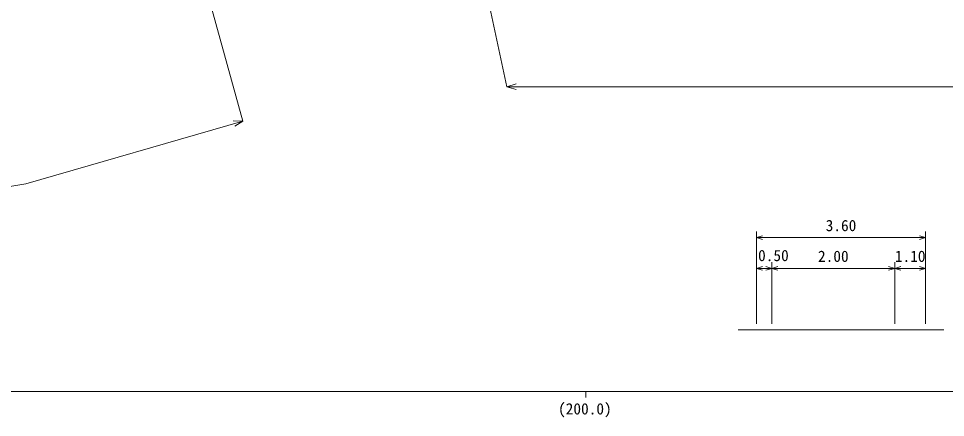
# Model space of a CAD drawing. Units: millimetres, scale not verified. Extents: x 40000 to 680000, y 20000 to 380000.
# Drawn here: x 175740 to 326488, y 200756 to 265622 of the extents above; entities that cross this region are included whole.
import ezdxf
from ezdxf.enums import TextEntityAlignment as Align

# ---------------------------------------------------------------- set-up
doc = ezdxf.new("R2010")
doc.units = ezdxf.units.MM
doc.header["$LTSCALE"] = 1000
for name, color, linetype, lineweight in [('M-BMK-HTXT', 7, 'Continuous', 13), ('M-STR-HTXT', 7, 'Continuous', 13), ('M-TTL-BAND', 7, 'Continuous', 13)]:
    doc.layers.add(name, color=color, linetype=linetype, lineweight=lineweight)
doc.styles.add('ＭＳ ゴシック', font='')
doc.styles.get('ＭＳ ゴシック').set_extended_font_data('MS Gothic')

msp = doc.modelspace()

# ---------------------------------------------------------------- linework, layer by layer
at = {"layer": 'M-BMK-HTXT'}
msp.add_lwpolyline([(292750, 215000), (295750, 215000), (298250, 215000), (318250, 215000), (323250, 215000), (326250, 215000)], dxfattribs=at)
at = {"layer": 'M-STR-HTXT'}
for p, q in [((255174, 254530), (246819, 292955)), ((203056, 282206), (212217, 248956)), ((255174, 254530), (256674, 254980)), ((427520, 254538), (255174, 254530)), ((255174, 254530), (256674, 254080)), ((212217, 248956), (176925, 238743)), ((212217, 248956), (210651, 248971)), ((212217, 248956), (210901, 248106)), ((176925, 238743), (173356, 238128)), ((295750, 216000), (295750, 231000)), ((323250, 217000), (323250, 231000)), ((295750, 230000), (296750, 230300)), ((295750, 230000), (323250, 230000)), ((295750, 230000), (296750, 229700)), ((323250, 230000), (322250, 230300)), ((323250, 230000), (322250, 229700)), ((295750, 216000), (295750, 226000)), ((295750, 225000), (296750, 225300)), ((295750, 225000), (298250, 225000)), ((295750, 225000), (296750, 224700)), ((298250, 225000), (297250, 225300)), ((298250, 225000), (297250, 224700)), ((298250, 216000), (298250, 226000)), ((298250, 216000), (298250, 226000)), ((298250, 225000), (299250, 225300)), ((298250, 225000), (318250, 225000)), ((298250, 225000), (299250, 224700)), ((318250, 225000), (317250, 225300)), ((318250, 225000), (317250, 224700)), ((318250, 216000), (318250, 226000)), ((318250, 216000), (318250, 226000)), ((318250, 225000), (319250, 225300)), ((318250, 225000), (323250, 225000)), ((318250, 225000), (319250, 224700)), ((323250, 225000), (322250, 225300)), ((323250, 225000), (322250, 224700)), ((323250, 216000), (323250, 226000))]:
    msp.add_line(p, q, dxfattribs=at)
at = {"layer": 'M-TTL-BAND'}
for p, q in [((40000, 205000), (579000, 205000)), ((268000, 205000), (268000, 204000))]:
    msp.add_line(p, q, dxfattribs=at)

# ---------------------------------------------------------------- texts
at = {"layer": 'M-STR-HTXT', "style": 'ＭＳ ゴシック'}
for s, p in [('3.60', (309500, 230500)), ('0.50', (298505, 225627)), ('2.00', (308250, 225500)), ('1.10', (320750, 225500))]:
    msp.add_text(s, height=1833, dxfattribs=at).set_placement(p, align=Align.BOTTOM_CENTER)
at = {"layer": 'M-TTL-BAND', "style": 'ＭＳ ゴシック'}
msp.add_text('(200.0)', height=1833, dxfattribs=at).set_placement((267844, 200695), align=Align.BOTTOM_CENTER)

doc.saveas('drawing.dxf')
